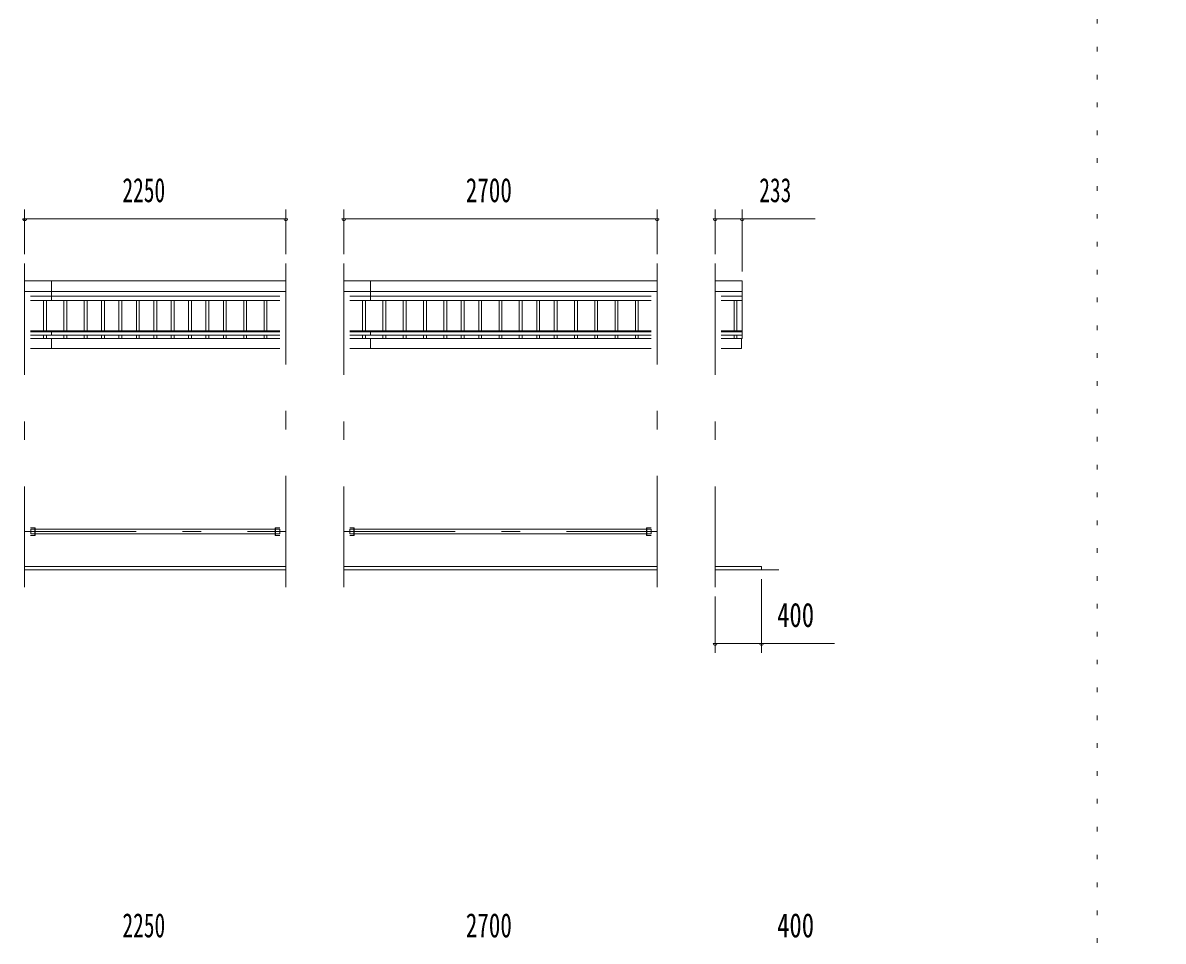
# Model space of a CAD drawing. Units: millimetres, scale not verified. Extents: x -35377 to 35394, y -16800 to 16800.
# Drawn here: x -21383 to -11556, y 975 to 8887 of the extents above; entities that cross this region are included whole.
import ezdxf
from ezdxf.enums import TextEntityAlignment as Align

# ---------------------------------------------------------------- set-up
doc = ezdxf.new("R2010")
doc.units = ezdxf.units.MM
doc.header["$LTSCALE"] = 80
doc.linetypes.add('USER3', pattern=[24, 12, -5, 2, -5])
doc.linetypes.add('USER4', pattern=[3, 0.5, -2.5])
for name, color, linetype, lineweight in [('0-2_1-08BOLD', 7, 'Continuous', 18), ('0-3_1-28CENTER', 3, 'USER3', 18), ('0-4_1-48THIN', 4, 'Continuous', 18), ('0-5_1-58DIM', 3, 'Continuous', 18), ('0-D_F-E_J_ADD', 5, 'USER4', 18)]:
    doc.layers.add(name, color=color, linetype=linetype, lineweight=lineweight)
doc.styles.add('ＭＳ ゴシック', font='')
doc.styles.get('ＭＳ ゴシック').set_extended_font_data('MS Gothic')

msp = doc.modelspace()

# ---------------------------------------------------------------- linework, layer by layer
at = {"layer": '0-2_1-08BOLD'}
for p, q in [((-21367.12, 6663.33), (-19117.12, 6663.33)), ((-21137.12, 6494.38), (-21137.12, 6663.33)), ((-18617.13, 6663.33), (-15917.13, 6663.33)), ((-18387.13, 6494.38), (-18387.13, 6663.33)), ((-19117.12, 6572.55), (-21367.12, 6572.55)), ((-21316.32, 6533.46), (-19167.92, 6533.46)), ((-19167.92, 6494.38), (-21316.32, 6494.38)), ((-15917.13, 6572.55), (-18617.13, 6572.55)), ((-18566.33, 6533.46), (-15967.93, 6533.46)), ((-15967.93, 6494.38), (-18566.33, 6494.38)), ((-15417.13, 6572.55), (-15184.13, 6572.55)), ((-15184.13, 6533.46), (-15366.33, 6533.46)), ((-15366.33, 6494.38), (-15184.13, 6494.38)), ((-21316.32, 6234.23), (-19167.92, 6234.23)), ((-19167.92, 6224.84), (-21316.32, 6224.84)), ((-21316.32, 6195.21), (-19167.92, 6195.21)), ((-21137.12, 6195.21), (-21137.12, 6234.23)), ((-18566.33, 6234.23), (-15967.93, 6234.23)), ((-15967.93, 6224.84), (-18566.33, 6224.84)), ((-18566.33, 6195.21), (-15967.93, 6195.21)), ((-18387.13, 6234.23), (-18387.13, 6195.21)), ((-15366.33, 6195.21), (-15184.13, 6195.21)), ((-15366.32, 6234.23), (-15184.13, 6234.23)), ((-15184.13, 6224.84), (-15366.32, 6224.84)), ((-19167.92, 6168.03), (-21316.32, 6168.03)), ((-21137.12, 6082.18), (-21137.12, 6168.03)), ((-15967.93, 6168.03), (-18566.33, 6168.03)), ((-18387.13, 6168.03), (-18387.13, 6082.18)), ((-15184.13, 6168.03), (-15366.33, 6168.03)), ((-21316.32, 6082.18), (-19167.92, 6082.18)), ((-18566.33, 6082.18), (-15967.93, 6082.18)), ((-21276.32, 4537.33), (-21316.32, 4537.33)), ((-21279.52, 4471.33), (-21279.52, 4537.33)), ((-21276.32, 4537.33), (-21276.32, 4471.33)), ((-21276.32, 4525.68), (-19207.92, 4525.68)), ((-19204.72, 4537.33), (-19204.72, 4471.33)), ((-19204.72, 4525.68), (-19169.62, 4525.68)), ((-18526.34, 4537.33), (-18566.33, 4537.33)), ((-18529.53, 4471.33), (-18529.53, 4537.33)), ((-18526.34, 4537.33), (-18526.34, 4471.33)), ((-16007.93, 4525.68), (-18526.33, 4525.68)), ((-16004.74, 4537.33), (-16004.74, 4471.33)), ((-15969.63, 4525.68), (-16004.74, 4525.68)), ((-21276.32, 4471.33), (-21316.32, 4471.33)), ((-19207.92, 4482.98), (-21276.32, 4482.98)), ((-19167.92, 4471.33), (-19207.92, 4471.33)), ((-18526.33, 4471.33), (-18566.33, 4471.33)), ((-18526.33, 4482.98), (-16007.93, 4482.98)), ((-19117.12, 4204.33), (-21367.12, 4204.33)), ((-21367.12, 4174.33), (-19117.12, 4174.33)), ((-18617.13, 4204.33), (-15917.13, 4204.33)), ((-15917.13, 4174.33), (-18617.13, 4174.33)), ((-15017.12, 4204.33), (-15417.13, 4204.33)), ((-15417.13, 4174.33), (-14867.13, 4174.33)), ((-15017.12, 4204.33), (-15017.12, 4174.33))]:
    msp.add_line(p, q, dxfattribs=at)
for points in [[(-15184.13, 6168.03), (-15184.13, 6663.33), (-15417.13, 6663.33)], [(-15366.33, 6082.18), (-15189.13, 6082.18), (-15189.13, 6168.03)], [(-21279.52, 4482.98), (-21314.62, 4482.98), (-21314.62, 4525.68), (-21279.52, 4525.68)], [(-19207.92, 4471.33), (-19207.92, 4537.33), (-19167.92, 4537.33)], [(-19169.62, 4525.68), (-19169.62, 4482.98), (-19204.72, 4482.98)], [(-18529.53, 4525.68), (-18564.63, 4525.68), (-18564.63, 4482.98), (-18529.53, 4482.98)], [(-15967.93, 4471.33), (-16007.93, 4471.33), (-16007.93, 4537.33), (-15967.93, 4537.33)], [(-16004.74, 4482.98), (-15969.63, 4482.98), (-15969.63, 4525.68)]]:
    msp.add_lwpolyline(points, dxfattribs=at)
at = {"layer": '0-3_1-28CENTER'}
for p, q in [((-21367.12, 6813.33), (-21367.12, 4024.33)), ((-19117.12, 4024.33), (-19117.12, 6813.33)), ((-18617.13, 6813.33), (-18617.13, 4024.33)), ((-15917.13, 4024.33), (-15917.13, 6813.33)), ((-15417.13, 6813.33), (-15417.13, 4024.33)), ((-21367.12, 4504.33), (-19117.12, 4504.33)), ((-18617.13, 4504.33), (-15917.13, 4504.33))]:
    msp.add_line(p, q, dxfattribs=at)
at = {"layer": '0-4_1-48THIN'}
for p, q in [((-21204.62, 6494.38), (-21204.62, 6234.23)), ((-21179.62, 6234.23), (-21179.62, 6494.38)), ((-21029.62, 6234.23), (-21029.62, 6494.38)), ((-21004.62, 6494.38), (-21004.62, 6234.23)), ((-20854.62, 6494.38), (-20854.62, 6234.23)), ((-20829.62, 6234.23), (-20829.62, 6494.38)), ((-20704.62, 6234.23), (-20704.62, 6494.38)), ((-20679.62, 6494.38), (-20679.62, 6234.23)), ((-20554.62, 6494.38), (-20554.62, 6234.23)), ((-20529.62, 6234.23), (-20529.62, 6494.38)), ((-20404.62, 6234.23), (-20404.62, 6494.38)), ((-20379.62, 6494.38), (-20379.62, 6234.23)), ((-20254.62, 6494.38), (-20254.62, 6234.23)), ((-20229.62, 6234.23), (-20229.62, 6494.38)), ((-20104.62, 6234.23), (-20104.62, 6494.38)), ((-20079.62, 6494.38), (-20079.62, 6234.23)), ((-19954.62, 6494.38), (-19954.62, 6234.23)), ((-19929.62, 6234.23), (-19929.62, 6494.38)), ((-19804.62, 6234.23), (-19804.62, 6494.38)), ((-19779.62, 6494.38), (-19779.62, 6234.23)), ((-19654.62, 6494.38), (-19654.62, 6234.23)), ((-19629.62, 6234.23), (-19629.62, 6494.38)), ((-19479.62, 6234.23), (-19479.62, 6494.38)), ((-19454.62, 6494.38), (-19454.62, 6234.23)), ((-19304.62, 6494.38), (-19304.62, 6234.23)), ((-19279.62, 6234.23), (-19279.62, 6494.38)), ((-18454.63, 6234.23), (-18454.63, 6494.38)), ((-18429.63, 6494.38), (-18429.63, 6234.23)), ((-18279.63, 6234.23), (-18279.63, 6494.38)), ((-18254.63, 6494.38), (-18254.63, 6234.23)), ((-18104.63, 6234.23), (-18104.63, 6494.38)), ((-18079.63, 6494.38), (-18079.63, 6234.23)), ((-17929.63, 6234.23), (-17929.63, 6494.38)), ((-17904.63, 6494.38), (-17904.63, 6234.23)), ((-17754.63, 6234.23), (-17754.63, 6494.38)), ((-17729.63, 6494.38), (-17729.63, 6234.23)), ((-17604.63, 6234.23), (-17604.63, 6494.38)), ((-17579.63, 6494.38), (-17579.63, 6234.23)), ((-17454.63, 6234.23), (-17454.63, 6494.38)), ((-17429.63, 6494.38), (-17429.63, 6234.23)), ((-17279.63, 6234.23), (-17279.63, 6494.38)), ((-17254.63, 6494.38), (-17254.63, 6234.23)), ((-17104.63, 6234.23), (-17104.63, 6494.38)), ((-17079.63, 6494.38), (-17079.63, 6234.23)), ((-16954.63, 6234.23), (-16954.63, 6494.38)), ((-16929.63, 6494.38), (-16929.63, 6234.23)), ((-16804.63, 6234.23), (-16804.63, 6494.38)), ((-16779.63, 6494.38), (-16779.63, 6234.23)), ((-16629.63, 6234.23), (-16629.63, 6494.38)), ((-16604.63, 6494.38), (-16604.63, 6234.23)), ((-16454.63, 6234.23), (-16454.63, 6494.38)), ((-16429.63, 6494.38), (-16429.63, 6234.23)), ((-16279.63, 6234.23), (-16279.63, 6494.38)), ((-16254.63, 6494.38), (-16254.63, 6234.23)), ((-16104.63, 6234.23), (-16104.63, 6494.38)), ((-16079.63, 6494.38), (-16079.63, 6234.23)), ((-15254.63, 6494.38), (-15254.63, 6234.23)), ((-15229.63, 6234.23), (-15229.63, 6494.38)), ((-21204.62, 6195.21), (-21204.62, 6168.03)), ((-21179.62, 6168.03), (-21179.62, 6195.21)), ((-21029.62, 6168.03), (-21029.62, 6195.21)), ((-21004.62, 6195.21), (-21004.62, 6168.03)), ((-20854.62, 6195.21), (-20854.62, 6168.03)), ((-20829.62, 6168.03), (-20829.62, 6195.21)), ((-20704.62, 6168.03), (-20704.62, 6195.21)), ((-20679.62, 6195.21), (-20679.62, 6168.03)), ((-20554.62, 6195.21), (-20554.62, 6168.03)), ((-20529.62, 6168.03), (-20529.62, 6195.21)), ((-20404.62, 6168.03), (-20404.62, 6195.21)), ((-20379.62, 6195.21), (-20379.62, 6168.03)), ((-20254.62, 6195.21), (-20254.62, 6168.03)), ((-20229.62, 6168.03), (-20229.62, 6195.21)), ((-20104.62, 6168.03), (-20104.62, 6195.21)), ((-20079.62, 6195.21), (-20079.62, 6168.03)), ((-19954.62, 6195.21), (-19954.62, 6168.03)), ((-19929.62, 6168.03), (-19929.62, 6195.21)), ((-19804.62, 6168.03), (-19804.62, 6195.21)), ((-19779.62, 6195.21), (-19779.62, 6168.03)), ((-19654.62, 6195.21), (-19654.62, 6168.03)), ((-19629.62, 6168.03), (-19629.62, 6195.21)), ((-19479.62, 6168.03), (-19479.62, 6195.21)), ((-19454.62, 6195.21), (-19454.62, 6168.03)), ((-19304.62, 6195.21), (-19304.62, 6168.03)), ((-19279.62, 6168.03), (-19279.62, 6195.21)), ((-18454.63, 6195.21), (-18454.63, 6168.03)), ((-18429.63, 6168.03), (-18429.63, 6195.21)), ((-18279.63, 6195.21), (-18279.63, 6168.03)), ((-18254.63, 6168.03), (-18254.63, 6195.21)), ((-18104.63, 6195.21), (-18104.63, 6168.03)), ((-18079.63, 6168.03), (-18079.63, 6195.21)), ((-17929.63, 6195.21), (-17929.63, 6168.03)), ((-17904.63, 6168.03), (-17904.63, 6195.21)), ((-17754.63, 6195.21), (-17754.63, 6168.03)), ((-17729.63, 6168.03), (-17729.63, 6195.21)), ((-17604.63, 6195.21), (-17604.63, 6168.03)), ((-17579.63, 6168.03), (-17579.63, 6195.21)), ((-17454.63, 6195.21), (-17454.63, 6168.03)), ((-17429.63, 6168.03), (-17429.63, 6195.21)), ((-17279.63, 6195.21), (-17279.63, 6168.03)), ((-17254.63, 6168.03), (-17254.63, 6195.21)), ((-17104.63, 6195.21), (-17104.63, 6168.03)), ((-17079.63, 6168.03), (-17079.63, 6195.21)), ((-16954.63, 6195.21), (-16954.63, 6168.03)), ((-16929.63, 6168.03), (-16929.63, 6195.21)), ((-16804.63, 6195.21), (-16804.63, 6168.03)), ((-16779.63, 6168.03), (-16779.63, 6195.21)), ((-16629.63, 6195.21), (-16629.63, 6168.03)), ((-16604.63, 6168.03), (-16604.63, 6195.21)), ((-16454.63, 6195.21), (-16454.63, 6168.03)), ((-16429.63, 6168.03), (-16429.63, 6195.21)), ((-16279.63, 6195.21), (-16279.63, 6168.03)), ((-16254.63, 6168.03), (-16254.63, 6195.21)), ((-16104.63, 6195.21), (-16104.63, 6168.03)), ((-16079.63, 6168.03), (-16079.63, 6195.21)), ((-15254.63, 6195.21), (-15254.63, 6168.03)), ((-15229.63, 6168.03), (-15229.63, 6195.21))]:
    msp.add_line(p, q, dxfattribs=at)
at = {"layer": '0-5_1-58DIM'}
for p, q in [((-21367.12, 7279.33), (-21367.12, 6893.33)), ((-19117.12, 6893.33), (-19117.12, 7279.33)), ((-18617.13, 7279.33), (-18617.13, 6893.33)), ((-15917.13, 6893.33), (-15917.13, 7279.33)), ((-15417.13, 7279.33), (-15417.13, 6893.33)), ((-15184.13, 6743.33), (-15184.13, 7279.33)), ((-21351.12, 7199.33), (-21383.12, 7199.33)), ((-21367.12, 7199.33), (-19117.12, 7199.33)), ((-19101.12, 7199.33), (-19133.12, 7199.33)), ((-18601.13, 7199.33), (-18633.13, 7199.33)), ((-18617.13, 7199.33), (-15917.13, 7199.33)), ((-15901.13, 7199.33), (-15933.13, 7199.33)), ((-15401.13, 7199.33), (-15433.13, 7199.33)), ((-15417.13, 7199.33), (-15184.13, 7199.33)), ((-15168.13, 7199.33), (-15200.13, 7199.33)), ((-15184.13, 7199.33), (-14556.13, 7199.33)), ((-15017.12, 3459.34), (-15017.12, 4094.33)), ((-15417.13, 3944.33), (-15417.13, 3459.34)), ((-15401.13, 3539.34), (-15433.13, 3539.34)), ((-15417.13, 3539.34), (-15017.12, 3539.34)), ((-15001.12, 3539.34), (-15033.12, 3539.34)), ((-15017.12, 3539.34), (-14389.12, 3539.34))]:
    msp.add_line(p, q, dxfattribs=at)
for centre in [(-21367.12, 7199.33), (-19117.12, 7199.33), (-18617.13, 7199.33), (-15917.13, 7199.33), (-15417.13, 7199.33), (-15184.13, 7199.33), (-15417.13, 3539.34), (-15017.12, 3539.34)]:
    msp.add_arc(centre, 16, 180, 0, dxfattribs=at)
at = {"layer": '0-D_F-E_J_ADD'}
msp.add_lwpolyline([(35393.96, -16800), (-12126.04, -16800), (-12126.04, 16800), (35393.96, 16800)], close=True, dxfattribs=at)

# ---------------------------------------------------------------- texts
at = {"layer": '0-5_1-58DIM', "color": 7, "style": 'ＭＳ ゴシック'}
for s, width, p in [('2250', 0.65, (-20524.81, 7279.33)), ('2700', 0.7, (-17565.69, 7279.33)), ('233', 0.65, (-15037.2, 7279.33)), ('400', 0.75, (-14883.32, 3619.34)), ('2250', 0.65, (-20524.82, 945.04)), ('2700', 0.7, (-17565.69, 945.04)), ('400', 0.75, (-14883.32, 945.04))]:
    msp.add_text(s, height=208.4, dxfattribs=dict(at, width=width)).set_placement(p, align=Align.BOTTOM_LEFT)

doc.saveas('drawing.dxf')
